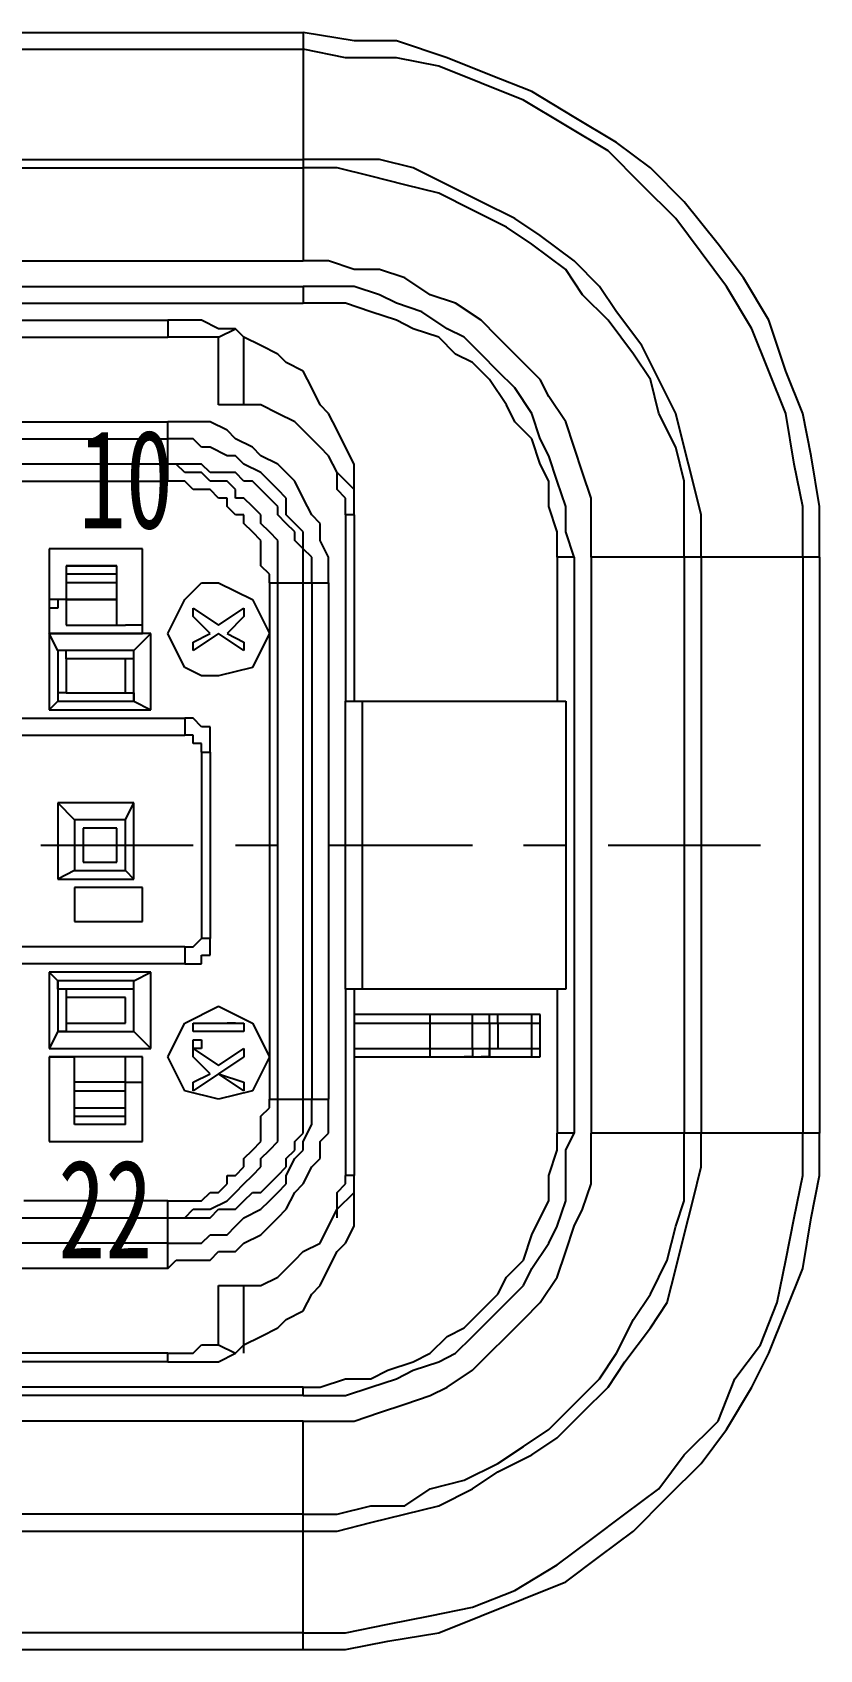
# Model space of a CAD drawing. Header units: inches. Extents: x 47316 to 59086, y 3141 to 11743.
# Drawn here: x 51756.2 to 51784.1, y 5655 to 5712.3 of the extents above; entities that cross this region are included whole.
import ezdxf

# ---------------------------------------------------------------- set-up
doc = ezdxf.new("R2010")
doc.units = ezdxf.units.IN
doc.header["$MEASUREMENT"] = 0
doc.layers.add('Drawing Frame', color=7, linetype='Continuous')
doc.layers.add('P', color=250, linetype='Continuous', lineweight=100)
doc.styles.add('MtX_FangSong_GB2312', font='')
doc.styles.get("Standard").update_dxf_attribs({"font": ''})
doc.styles.get('MtX_FangSong_GB2312').set_extended_font_data('FangSong_GB2312')
doc.styles.get('Standard').set_extended_font_data('SimSun')
doc.linetypes.add('_VeSys_Busbar', pattern='A,0.0001,-0.125,["=",Standard,S=0.35,R=0,X=-0.15,Y=-0.175],-0.125', length=0.2501)

msp = doc.modelspace()

# ---------------------------------------------------------------- linework, layer by layer
at = {"layer": 'P', "color": 0, "linetype": 'Continuous', "lineweight": -3}
for p, q in [((51702.791, 5712.277), (51765.791, 5712.277)), ((51765.791, 5712.277), (51765.791, 5704.177)), ((51767.591, 5711.977), (51765.791, 5712.277)), ((51702.791, 5711.677), (51765.791, 5711.677)), ((51767.291, 5711.377), (51765.791, 5711.677)), ((51769.091, 5711.977), (51767.591, 5711.977)), ((51770.891, 5711.377), (51769.091, 5711.977)), ((51769.091, 5711.377), (51767.291, 5711.377)), ((51770.591, 5711.077), (51769.091, 5711.377)), ((51772.391, 5710.777), (51770.891, 5711.377)), ((51772.091, 5710.477), (51770.591, 5711.077)), ((51773.891, 5710.177), (51772.391, 5710.777)), ((51773.591, 5709.877), (51772.091, 5710.477)), ((51775.391, 5709.277), (51773.891, 5710.177)), ((51775.091, 5708.977), (51773.591, 5709.877)), ((51776.591, 5708.077), (51775.091, 5708.977)), ((51776.891, 5708.377), (51775.391, 5709.277)), ((51778.091, 5707.477), (51776.891, 5708.377)), ((51702.791, 5707.777), (51765.791, 5707.777)), ((51766.991, 5707.777), (51765.791, 5707.777)), ((51768.491, 5707.777), (51766.991, 5707.777)), ((51769.691, 5707.477), (51768.491, 5707.777)), ((51777.791, 5706.877), (51776.591, 5708.077)), ((51702.791, 5707.477), (51765.791, 5707.477)), ((51766.991, 5707.477), (51765.791, 5707.477)), ((51768.191, 5707.177), (51766.991, 5707.477)), ((51769.391, 5706.877), (51768.191, 5707.177)), ((51770.891, 5706.877), (51769.691, 5707.477)), ((51779.291, 5706.277), (51778.091, 5707.477)), ((51770.591, 5706.577), (51769.391, 5706.877)), ((51771.791, 5705.977), (51770.591, 5706.577)), ((51772.091, 5706.277), (51770.891, 5706.877)), ((51778.991, 5705.677), (51777.791, 5706.877)), ((51772.991, 5705.377), (51771.791, 5705.977)), ((51773.291, 5705.677), (51772.091, 5706.277)), ((51780.491, 5704.777), (51779.291, 5706.277)), ((51773.891, 5704.777), (51772.991, 5705.377)), ((51774.191, 5705.077), (51773.291, 5705.677)), ((51779.891, 5704.477), (51778.991, 5705.677)), ((51775.391, 5704.177), (51774.191, 5705.077)), ((51775.091, 5703.877), (51773.891, 5704.777)), ((51780.791, 5703.277), (51779.891, 5704.477)), ((51781.391, 5703.577), (51780.491, 5704.777)), ((51702.791, 5704.177), (51765.791, 5704.177)), ((51766.691, 5704.177), (51765.791, 5704.177)), ((51767.591, 5703.877), (51766.691, 5704.177)), ((51768.491, 5703.877), (51767.591, 5703.877)), ((51769.391, 5703.577), (51768.491, 5703.877)), ((51775.691, 5702.977), (51775.091, 5703.877)), ((51776.291, 5703.277), (51775.391, 5704.177)), ((51702.791, 5703.277), (51765.791, 5703.277)), ((51765.791, 5703.277), (51765.791, 5702.677)), ((51766.691, 5703.277), (51765.791, 5703.277)), ((51767.591, 5703.277), (51766.691, 5703.277)), ((51768.491, 5702.977), (51767.591, 5703.277)), ((51770.291, 5702.977), (51769.391, 5703.577)), ((51776.891, 5702.377), (51776.291, 5703.277)), ((51781.691, 5701.777), (51780.791, 5703.277)), ((51782.291, 5702.077), (51781.391, 5703.577)), ((51702.791, 5702.677), (51765.791, 5702.677)), ((51766.691, 5702.677), (51765.791, 5702.677)), ((51767.291, 5702.677), (51766.691, 5702.677)), ((51768.191, 5702.377), (51767.291, 5702.677)), ((51769.091, 5702.677), (51768.491, 5702.977)), ((51769.991, 5702.377), (51769.091, 5702.677)), ((51771.191, 5702.677), (51770.291, 5702.977)), ((51772.091, 5702.077), (51771.191, 5702.677)), ((51776.591, 5702.077), (51775.691, 5702.977)), ((51707.591, 5702.077), (51760.991, 5702.077)), ((51760.991, 5702.077), (51760.991, 5701.477)), ((51761.591, 5702.077), (51760.991, 5702.077)), ((51762.191, 5702.077), (51761.591, 5702.077)), ((51762.791, 5701.777), (51762.191, 5702.077)), ((51769.091, 5702.077), (51768.191, 5702.377)), ((51769.691, 5701.777), (51769.091, 5702.077)), ((51770.891, 5701.777), (51769.991, 5702.377)), ((51772.691, 5701.477), (51772.091, 5702.077)), ((51777.491, 5700.877), (51776.591, 5702.077)), ((51777.791, 5701.177), (51776.891, 5702.377)), ((51782.891, 5700.277), (51782.291, 5702.077)), ((51739.091, 5701.477), (51760.991, 5701.477)), ((51761.291, 5701.477), (51760.991, 5701.477)), ((51761.591, 5701.477), (51761.291, 5701.477)), ((51761.891, 5701.477), (51761.591, 5701.477)), ((51762.191, 5701.477), (51761.891, 5701.477)), ((51762.491, 5701.477), (51762.191, 5701.477)), ((51762.791, 5701.477), (51762.491, 5701.477)), ((51762.791, 5701.477), (51763.391, 5701.777)), ((51763.391, 5701.777), (51762.791, 5701.777)), ((51762.791, 5699.077), (51762.791, 5701.477)), ((51763.691, 5701.477), (51763.391, 5701.777)), ((51763.691, 5699.077), (51763.691, 5701.477)), ((51764.291, 5701.177), (51763.691, 5701.477)), ((51770.591, 5701.477), (51769.691, 5701.777)), ((51771.191, 5700.877), (51770.591, 5701.477)), ((51771.491, 5701.477), (51770.891, 5701.777)), ((51772.091, 5700.877), (51771.491, 5701.477)), ((51773.291, 5700.877), (51772.691, 5701.477)), ((51782.291, 5700.277), (51781.691, 5701.777)), ((51764.891, 5700.877), (51764.291, 5701.177)), ((51765.191, 5700.577), (51764.891, 5700.877)), ((51771.791, 5700.577), (51771.191, 5700.877)), ((51772.691, 5700.277), (51772.091, 5700.877)), ((51774.191, 5699.977), (51773.291, 5700.877)), ((51778.091, 5699.977), (51777.491, 5700.877)), ((51778.391, 5699.977), (51777.791, 5701.177)), ((51765.791, 5700.277), (51765.191, 5700.577)), ((51766.091, 5699.677), (51765.791, 5700.277)), ((51772.391, 5699.977), (51771.791, 5700.577)), ((51773.291, 5699.677), (51772.691, 5700.277)), ((51782.891, 5698.777), (51782.291, 5700.277)), ((51783.491, 5698.777), (51782.891, 5700.277)), ((51766.391, 5699.077), (51766.091, 5699.677)), ((51772.991, 5699.077), (51772.391, 5699.977)), ((51773.891, 5698.777), (51773.291, 5699.677)), ((51774.491, 5699.377), (51774.191, 5699.977)), ((51778.391, 5698.777), (51778.091, 5699.977)), ((51778.991, 5698.777), (51778.391, 5699.977)), ((51764.291, 5699.077), (51762.791, 5699.077)), ((51764.891, 5698.777), (51764.291, 5699.077)), ((51766.691, 5698.777), (51766.391, 5699.077)), ((51773.291, 5698.477), (51772.991, 5699.077)), ((51775.091, 5698.477), (51774.491, 5699.377)), ((51765.491, 5698.477), (51764.891, 5698.777)), ((51766.991, 5698.177), (51766.691, 5698.777)), ((51774.191, 5697.877), (51773.891, 5698.777)), ((51778.991, 5697.577), (51778.391, 5698.777)), ((51779.291, 5697.577), (51778.991, 5698.777)), ((51783.191, 5696.977), (51782.891, 5698.777)), ((51783.791, 5697.277), (51783.491, 5698.777)), ((51707.591, 5698.477), (51760.991, 5698.477)), ((51760.991, 5696.377), (51760.991, 5698.477)), ((51761.591, 5698.477), (51760.991, 5698.477)), ((51761.891, 5698.477), (51761.591, 5698.477)), ((51762.491, 5698.477), (51761.891, 5698.477)), ((51763.091, 5698.177), (51762.491, 5698.477)), ((51763.391, 5697.877), (51763.091, 5698.177)), ((51765.791, 5698.177), (51765.491, 5698.477)), ((51766.391, 5697.577), (51765.791, 5698.177)), ((51767.291, 5697.577), (51766.991, 5698.177)), ((51773.891, 5697.877), (51773.291, 5698.477)), ((51775.391, 5697.577), (51775.091, 5698.477)), ((51707.591, 5697.877), (51760.991, 5697.877)), ((51761.291, 5697.877), (51760.991, 5697.877)), ((51761.891, 5697.877), (51761.291, 5697.877)), ((51762.191, 5697.577), (51761.891, 5697.877)), ((51762.491, 5697.577), (51762.191, 5697.577)), ((51763.091, 5697.277), (51762.491, 5697.577)), ((51763.991, 5697.577), (51763.391, 5697.877)), ((51764.291, 5697.277), (51763.991, 5697.577)), ((51766.691, 5697.277), (51766.391, 5697.577)), ((51767.591, 5696.977), (51767.291, 5697.577)), ((51774.191, 5696.977), (51773.891, 5697.877)), ((51774.491, 5697.277), (51774.191, 5697.877)), ((51775.691, 5696.677), (51775.391, 5697.577)), ((51779.291, 5696.377), (51778.991, 5697.577)), ((51779.591, 5696.377), (51779.291, 5697.577)), ((51761.591, 5696.977), (51706.691, 5696.977)), ((51761.291, 5696.977), (51760.991, 5696.977)), ((51761.591, 5696.677), (51761.291, 5696.977)), ((51762.191, 5696.977), (51761.591, 5696.977)), ((51762.491, 5696.677), (51762.191, 5696.977)), ((51763.391, 5697.277), (51763.091, 5697.277)), ((51763.691, 5696.977), (51763.391, 5697.277)), ((51764.291, 5696.677), (51763.691, 5696.977)), ((51764.891, 5696.977), (51764.291, 5697.277)), ((51765.191, 5696.677), (51764.891, 5696.977)), ((51766.991, 5696.677), (51766.691, 5697.277)), ((51767.591, 5696.377), (51767.591, 5696.977)), ((51774.491, 5696.377), (51774.191, 5696.977)), ((51774.791, 5696.377), (51774.491, 5697.277)), ((51783.491, 5695.477), (51783.191, 5696.977)), ((51784.091, 5695.477), (51783.791, 5697.277)), ((51745.691, 5696.377), (51760.991, 5696.377)), ((51761.291, 5696.377), (51760.991, 5696.377)), ((51761.591, 5696.377), (51761.291, 5696.377)), ((51761.891, 5696.677), (51761.591, 5696.677)), ((51761.891, 5696.077), (51761.591, 5696.377)), ((51762.191, 5696.677), (51761.891, 5696.677)), ((51762.491, 5696.377), (51762.191, 5696.677)), ((51762.791, 5696.677), (51762.491, 5696.677)), ((51763.091, 5696.377), (51762.491, 5696.377)), ((51763.391, 5696.677), (51762.791, 5696.677)), ((51763.391, 5696.077), (51763.091, 5696.377)), ((51763.691, 5696.377), (51763.391, 5696.677)), ((51763.991, 5696.377), (51763.691, 5696.377)), ((51764.291, 5696.077), (51763.991, 5696.377)), ((51764.591, 5696.377), (51764.291, 5696.677)), ((51764.891, 5696.077), (51764.591, 5696.377)), ((51765.491, 5696.377), (51765.191, 5696.677)), ((51765.791, 5695.777), (51765.491, 5696.377)), ((51767.591, 5696.077), (51766.991, 5696.677)), ((51766.991, 5696.377), (51766.991, 5696.677)), ((51766.991, 5696.077), (51766.991, 5696.377)), ((51766.991, 5696.377), (51766.991, 5696.377)), ((51767.591, 5696.077), (51767.591, 5696.377)), ((51774.491, 5695.477), (51774.491, 5696.377)), ((51775.091, 5695.477), (51774.791, 5696.377)), ((51775.991, 5695.777), (51775.691, 5696.677)), ((51779.291, 5695.177), (51779.291, 5696.377)), ((51779.891, 5695.177), (51779.591, 5696.377)), ((51762.191, 5696.077), (51761.891, 5696.077)), ((51762.491, 5696.077), (51762.191, 5696.077)), ((51762.791, 5695.777), (51762.491, 5696.077)), ((51763.091, 5695.777), (51762.791, 5695.777)), ((51763.091, 5695.477), (51763.091, 5695.777)), ((51763.391, 5695.777), (51763.391, 5696.077)), ((51763.691, 5695.777), (51763.391, 5695.777)), ((51763.991, 5695.477), (51763.691, 5695.777)), ((51764.591, 5695.777), (51764.291, 5696.077)), ((51764.891, 5695.477), (51764.591, 5695.777)), ((51765.191, 5695.777), (51764.891, 5696.077)), ((51765.191, 5695.177), (51765.191, 5695.777)), ((51766.091, 5695.177), (51765.791, 5695.777)), ((51767.291, 5695.777), (51766.991, 5696.077)), ((51767.291, 5695.477), (51767.291, 5695.777)), ((51767.591, 5695.477), (51767.591, 5696.077)), ((51767.591, 5695.177), (51767.591, 5696.077)), ((51775.991, 5694.877), (51775.991, 5695.777)), ((51763.391, 5695.177), (51763.091, 5695.477)), ((51763.691, 5695.177), (51763.391, 5695.177)), ((51763.691, 5694.877), (51763.691, 5695.177)), ((51764.291, 5695.177), (51763.991, 5695.477)), ((51764.291, 5694.877), (51764.291, 5695.177)), ((51764.891, 5695.177), (51764.891, 5695.477)), ((51765.191, 5694.877), (51764.891, 5695.177)), ((51765.491, 5694.877), (51765.191, 5695.177)), ((51766.391, 5694.877), (51766.091, 5695.177)), ((51767.291, 5695.177), (51767.291, 5695.477)), ((51767.591, 5695.177), (51767.291, 5695.177)), ((51767.291, 5695.177), (51767.291, 5688.577)), ((51767.591, 5695.177), (51767.591, 5688.577)), ((51774.791, 5694.577), (51774.491, 5695.477)), ((51775.091, 5694.577), (51775.091, 5695.477)), ((51779.291, 5693.677), (51779.291, 5695.177)), ((51779.891, 5693.677), (51779.891, 5695.177)), ((51783.491, 5693.677), (51783.491, 5695.477)), ((51784.091, 5693.677), (51784.091, 5695.477)), ((51763.991, 5694.577), (51763.691, 5694.877)), ((51764.291, 5694.277), (51763.991, 5694.577)), ((51764.591, 5694.577), (51764.291, 5694.877)), ((51764.891, 5694.277), (51764.591, 5694.577)), ((51765.491, 5694.577), (51765.191, 5694.877)), ((51765.791, 5694.577), (51765.491, 5694.877)), ((51765.491, 5694.277), (51765.491, 5694.577)), ((51765.791, 5693.977), (51765.791, 5694.577)), ((51766.391, 5694.277), (51766.391, 5694.877)), ((51774.791, 5693.677), (51774.791, 5694.577)), ((51775.391, 5693.677), (51775.091, 5694.577)), ((51775.991, 5693.677), (51775.991, 5694.877)), ((51760.091, 5693.977), (51756.791, 5693.977)), ((51756.791, 5693.977), (51756.791, 5690.977)), ((51760.091, 5690.977), (51760.091, 5693.977)), ((51764.291, 5693.977), (51764.291, 5694.277)), ((51764.291, 5693.677), (51764.291, 5693.977)), ((51764.891, 5693.677), (51764.891, 5694.277)), ((51765.791, 5693.977), (51765.491, 5694.277)), ((51766.091, 5693.677), (51765.791, 5693.977)), ((51765.791, 5693.377), (51765.791, 5693.977)), ((51766.691, 5693.677), (51766.391, 5694.277)), ((51757.391, 5693.377), (51759.191, 5693.377)), ((51759.191, 5693.377), (51757.391, 5693.377)), ((51757.391, 5693.377), (51757.391, 5691.277)), ((51759.191, 5691.277), (51759.191, 5693.377)), ((51764.291, 5693.377), (51764.291, 5693.677)), ((51764.591, 5693.077), (51764.291, 5693.377)), ((51764.891, 5693.377), (51764.891, 5693.677)), ((51764.891, 5693.077), (51764.891, 5693.377)), ((51765.791, 5693.077), (51765.791, 5693.377)), ((51766.091, 5693.377), (51766.091, 5693.677)), ((51766.091, 5692.777), (51766.091, 5693.377)), ((51766.691, 5693.377), (51766.691, 5693.677)), ((51766.691, 5692.777), (51766.691, 5693.377)), ((51775.391, 5693.677), (51774.791, 5693.677)), ((51774.791, 5693.677), (51774.791, 5688.577)), ((51775.391, 5693.677), (51775.391, 5673.277)), ((51784.091, 5693.677), (51775.991, 5693.677)), ((51775.991, 5693.677), (51775.991, 5673.277)), ((51779.291, 5693.677), (51779.291, 5673.277)), ((51779.891, 5693.677), (51779.891, 5673.277)), ((51783.491, 5693.677), (51783.491, 5673.277)), ((51784.091, 5693.677), (51784.091, 5673.277)), ((51759.191, 5693.077), (51757.391, 5693.077)), ((51759.191, 5692.777), (51757.391, 5692.777)), ((51761.591, 5692.177), (51762.191, 5692.777)), ((51762.191, 5692.777), (51762.791, 5692.777)), ((51762.791, 5692.777), (51763.991, 5692.177)), ((51764.591, 5692.777), (51764.591, 5693.077)), ((51764.591, 5692.777), (51766.691, 5692.777)), ((51764.591, 5692.777), (51764.591, 5674.477)), ((51764.891, 5692.777), (51764.891, 5693.077)), ((51764.891, 5674.477), (51764.891, 5692.777)), ((51765.791, 5692.777), (51765.791, 5693.077)), ((51765.791, 5674.477), (51765.791, 5692.777)), ((51766.091, 5692.777), (51766.091, 5674.477)), ((51766.691, 5692.777), (51766.691, 5674.477)), ((51757.391, 5692.177), (51756.791, 5692.177)), ((51757.091, 5691.877), (51756.791, 5691.877)), ((51756.791, 5691.877), (51756.791, 5691.877)), ((51757.391, 5692.177), (51757.091, 5692.177)), ((51757.091, 5692.177), (51757.091, 5692.177)), ((51757.091, 5692.177), (51757.091, 5692.177)), ((51757.091, 5692.177), (51757.091, 5691.877)), ((51757.391, 5692.177), (51759.191, 5692.177)), ((51759.191, 5692.177), (51757.391, 5692.177)), ((51760.991, 5690.977), (51761.591, 5692.177)), ((51761.891, 5691.877), (51762.791, 5691.277)), ((51761.891, 5691.577), (51761.891, 5691.877)), ((51762.791, 5691.277), (51763.691, 5691.877)), ((51763.691, 5691.877), (51763.691, 5691.577)), ((51763.991, 5692.177), (51764.591, 5690.977)), ((51757.391, 5691.277), (51759.191, 5691.277)), ((51759.191, 5691.277), (51759.191, 5691.277)), ((51759.191, 5691.277), (51759.191, 5691.277)), ((51759.191, 5691.277), (51759.191, 5691.277)), ((51759.191, 5691.277), (51759.191, 5691.277)), ((51759.191, 5691.277), (51759.191, 5691.277)), ((51759.191, 5691.277), (51759.491, 5691.277)), ((51760.091, 5691.277), (51759.491, 5691.277)), ((51759.491, 5691.277), (51759.491, 5691.277)), ((51759.491, 5691.277), (51759.491, 5691.277)), ((51759.491, 5691.277), (51759.491, 5691.277)), ((51759.491, 5691.277), (51759.491, 5691.277)), ((51759.491, 5691.277), (51759.491, 5691.277)), ((51759.491, 5691.277), (51759.491, 5691.277)), ((51759.491, 5691.277), (51759.491, 5691.277)), ((51762.491, 5690.977), (51761.891, 5691.577)), ((51763.691, 5691.577), (51763.091, 5690.977)), ((51760.391, 5690.977), (51756.791, 5690.977)), ((51756.791, 5690.977), (51760.091, 5690.977)), ((51756.791, 5690.977), (51756.791, 5688.277)), ((51757.091, 5690.377), (51756.791, 5690.977)), ((51759.791, 5690.377), (51760.391, 5690.977)), ((51760.391, 5688.277), (51760.391, 5690.977)), ((51761.291, 5690.377), (51760.991, 5690.977)), ((51761.891, 5690.677), (51762.491, 5690.977)), ((51762.791, 5690.977), (51761.891, 5690.377)), ((51761.891, 5690.377), (51761.891, 5690.677)), ((51763.691, 5690.377), (51762.791, 5690.977)), ((51763.091, 5690.977), (51763.691, 5690.677)), ((51763.691, 5690.677), (51763.691, 5690.377)), ((51764.591, 5690.977), (51764.291, 5690.377)), ((51764.591, 5690.977), (51764.591, 5690.977)), ((51764.591, 5690.977), (51764.591, 5690.977)), ((51764.591, 5690.977), (51764.591, 5690.977)), ((51764.591, 5690.977), (51764.591, 5690.977)), ((51759.791, 5690.377), (51757.091, 5690.377)), ((51757.091, 5690.377), (51757.091, 5688.577)), ((51757.391, 5690.377), (51757.091, 5690.377)), ((51757.091, 5690.377), (51757.091, 5690.377)), ((51757.091, 5690.377), (51757.091, 5690.377)), ((51757.091, 5690.377), (51757.091, 5690.377)), ((51757.091, 5690.377), (51757.091, 5690.377)), ((51757.091, 5690.377), (51757.091, 5690.377)), ((51757.091, 5690.377), (51757.091, 5690.377)), ((51757.391, 5690.077), (51757.391, 5690.377)), ((51757.391, 5690.377), (51757.391, 5690.377)), ((51757.391, 5690.377), (51757.391, 5690.377)), ((51759.791, 5690.077), (51757.391, 5690.077)), ((51757.391, 5690.077), (51757.391, 5688.877)), ((51759.491, 5690.077), (51757.391, 5690.077)), ((51757.391, 5690.077), (51757.391, 5688.877)), ((51757.391, 5690.077), (51757.391, 5690.077)), ((51759.491, 5688.877), (51759.491, 5690.077)), ((51759.791, 5688.577), (51759.791, 5690.377)), ((51759.791, 5690.077), (51759.791, 5690.377)), ((51759.791, 5690.377), (51759.791, 5690.377)), ((51759.791, 5690.377), (51759.791, 5690.377)), ((51759.791, 5690.377), (51759.791, 5690.377)), ((51759.791, 5690.377), (51759.791, 5690.377)), ((51759.791, 5690.377), (51759.791, 5690.377)), ((51759.791, 5690.377), (51759.791, 5690.377)), ((51759.791, 5690.377), (51759.791, 5690.377)), ((51759.791, 5690.377), (51759.791, 5690.377)), ((51759.791, 5690.377), (51759.791, 5690.377)), ((51759.791, 5688.877), (51759.791, 5690.077)), ((51759.791, 5690.077), (51759.791, 5690.077)), ((51761.591, 5689.777), (51761.291, 5690.377)), ((51764.291, 5690.377), (51763.991, 5689.777)), ((51762.191, 5689.477), (51761.591, 5689.777)), ((51762.791, 5689.477), (51762.191, 5689.477)), ((51763.991, 5689.777), (51762.791, 5689.477)), ((51757.391, 5688.877), (51757.091, 5688.877)), ((51757.091, 5688.877), (51757.091, 5688.877)), ((51757.091, 5688.877), (51757.091, 5688.877)), ((51757.091, 5688.877), (51757.091, 5688.577)), ((51757.391, 5688.877), (51759.791, 5688.877)), ((51757.391, 5688.877), (51759.491, 5688.877)), ((51757.391, 5688.877), (51757.391, 5688.877)), ((51757.391, 5688.877), (51757.391, 5688.877)), ((51757.391, 5688.877), (51757.391, 5688.877)), ((51757.391, 5688.877), (51757.391, 5688.877)), ((51759.791, 5688.877), (51759.791, 5688.877)), ((51759.791, 5688.877), (51759.791, 5688.877)), ((51759.791, 5688.877), (51759.791, 5688.877)), ((51759.791, 5688.877), (51759.791, 5688.877)), ((51759.791, 5688.877), (51759.791, 5688.877)), ((51759.791, 5688.877), (51759.791, 5688.877)), ((51759.791, 5688.877), (51759.791, 5688.877)), ((51759.791, 5688.877), (51759.791, 5688.577)), ((51757.091, 5688.577), (51756.791, 5688.277)), ((51756.791, 5688.277), (51760.391, 5688.277)), ((51757.091, 5688.577), (51759.791, 5688.577)), ((51757.091, 5688.577), (51757.091, 5688.577)), ((51757.091, 5688.577), (51757.091, 5688.577)), ((51757.091, 5688.577), (51757.091, 5688.577)), ((51759.791, 5688.577), (51760.391, 5688.277)), ((51759.791, 5688.577), (51759.791, 5688.577)), ((51759.791, 5688.577), (51759.791, 5688.577)), ((51759.791, 5688.577), (51759.791, 5688.577)), ((51767.291, 5678.377), (51767.291, 5688.577)), ((51767.291, 5688.577), (51775.091, 5688.577)), ((51767.291, 5688.577), (51767.291, 5688.577)), ((51767.891, 5678.377), (51767.891, 5688.577)), ((51775.091, 5688.577), (51775.091, 5678.377)), ((51775.091, 5688.577), (51775.091, 5678.377)), ((51725.591, 5687.977), (51761.591, 5687.977)), ((51761.591, 5687.977), (51761.591, 5687.377)), ((51761.891, 5687.977), (51761.591, 5687.977)), ((51761.591, 5687.977), (51761.591, 5687.977)), ((51762.191, 5687.677), (51761.891, 5687.977)), ((51761.891, 5687.977), (51761.891, 5687.977)), ((51761.891, 5687.977), (51761.891, 5687.977)), ((51761.891, 5687.977), (51761.891, 5687.977)), ((51762.491, 5687.677), (51762.191, 5687.677)), ((51762.191, 5687.677), (51762.191, 5687.677)), ((51762.191, 5687.677), (51762.191, 5687.677)), ((51762.191, 5687.677), (51762.191, 5687.677)), ((51762.491, 5687.377), (51762.491, 5687.677)), ((51725.591, 5687.377), (51761.591, 5687.377)), ((51761.891, 5687.377), (51761.591, 5687.377)), ((51761.591, 5687.377), (51761.591, 5687.377)), ((51761.591, 5687.377), (51761.591, 5687.377)), ((51761.591, 5687.377), (51761.591, 5687.377)), ((51761.891, 5687.077), (51761.891, 5687.377)), ((51761.891, 5687.377), (51761.891, 5687.377)), ((51761.891, 5687.377), (51761.891, 5687.377)), ((51761.891, 5687.377), (51761.891, 5687.377)), ((51761.891, 5687.377), (51761.891, 5687.377)), ((51761.891, 5687.377), (51761.891, 5687.377)), ((51762.191, 5687.077), (51761.891, 5687.077)), ((51761.891, 5687.077), (51761.891, 5687.077)), ((51761.891, 5687.077), (51761.891, 5687.077)), ((51762.191, 5686.777), (51762.191, 5687.077)), ((51762.191, 5687.077), (51762.191, 5687.077)), ((51762.191, 5687.077), (51762.191, 5687.077)), ((51762.191, 5687.077), (51762.191, 5687.077)), ((51762.191, 5687.077), (51762.191, 5687.077)), ((51762.491, 5687.077), (51762.491, 5687.377)), ((51762.491, 5687.377), (51762.491, 5687.377)), ((51762.491, 5687.377), (51762.491, 5687.377)), ((51762.491, 5687.377), (51762.491, 5687.377)), ((51762.491, 5686.777), (51762.491, 5687.077)), ((51762.491, 5687.077), (51762.491, 5687.077)), ((51762.491, 5687.077), (51762.491, 5687.077)), ((51762.191, 5686.777), (51762.491, 5686.777)), ((51762.191, 5686.777), (51762.191, 5680.177)), ((51762.491, 5686.777), (51762.491, 5680.177)), ((51759.791, 5684.977), (51757.091, 5684.977)), ((51757.691, 5684.377), (51757.091, 5684.977)), ((51757.091, 5684.977), (51757.091, 5682.277)), ((51759.491, 5684.377), (51759.791, 5684.977)), ((51759.791, 5682.277), (51759.791, 5684.977)), ((51759.491, 5684.377), (51757.691, 5684.377)), ((51757.691, 5684.377), (51757.691, 5682.577)), ((51759.491, 5684.377), (51757.691, 5684.377)), ((51757.691, 5684.377), (51757.691, 5682.577)), ((51757.691, 5684.377), (51757.691, 5684.377)), ((51759.491, 5682.577), (51759.491, 5684.377)), ((51759.491, 5682.577), (51759.491, 5684.377)), ((51759.491, 5684.377), (51759.491, 5684.377)), ((51759.191, 5684.077), (51757.991, 5684.077)), ((51757.991, 5684.077), (51757.991, 5682.877)), ((51759.191, 5682.877), (51759.191, 5684.077)), ((51756.491, 5683.477), (51761.891, 5683.477)), ((51763.391, 5683.477), (51764.891, 5683.477)), ((51766.691, 5683.477), (51771.791, 5683.477)), ((51773.591, 5683.477), (51775.091, 5683.477)), ((51776.591, 5683.477), (51781.991, 5683.477)), ((51757.691, 5682.577), (51757.091, 5682.277)), ((51757.691, 5682.577), (51759.491, 5682.577)), ((51757.691, 5682.577), (51759.491, 5682.577)), ((51757.691, 5682.577), (51757.691, 5682.577)), ((51757.991, 5682.877), (51759.191, 5682.877)), ((51759.491, 5682.577), (51759.791, 5682.277)), ((51759.491, 5682.577), (51759.491, 5682.577)), ((51757.091, 5682.277), (51759.791, 5682.277)), ((51760.091, 5681.977), (51757.691, 5681.977)), ((51757.691, 5681.977), (51757.691, 5680.777)), ((51760.091, 5680.777), (51760.091, 5681.977)), ((51757.691, 5680.777), (51760.091, 5680.777)), ((51761.891, 5679.877), (51762.191, 5680.177)), ((51762.491, 5680.177), (51762.191, 5680.177)), ((51762.191, 5680.177), (51762.191, 5680.177)), ((51762.191, 5680.177), (51762.191, 5680.177)), ((51762.191, 5680.177), (51762.191, 5680.177)), ((51762.191, 5680.177), (51762.191, 5680.177)), ((51762.191, 5680.177), (51762.191, 5680.177)), ((51762.491, 5679.877), (51762.491, 5680.177)), ((51762.491, 5680.177), (51762.491, 5680.177)), ((51762.491, 5680.177), (51762.491, 5680.177)), ((51761.591, 5679.877), (51725.591, 5679.877)), ((51761.591, 5679.877), (51761.591, 5679.277)), ((51761.591, 5679.877), (51761.591, 5679.877)), ((51761.591, 5679.877), (51761.591, 5679.877)), ((51761.591, 5679.877), (51761.591, 5679.877)), ((51761.591, 5679.877), (51761.891, 5679.877)), ((51761.891, 5679.877), (51761.891, 5679.877)), ((51761.891, 5679.877), (51761.891, 5679.877)), ((51761.891, 5679.877), (51761.891, 5679.877)), ((51761.891, 5679.877), (51761.891, 5679.877)), ((51761.891, 5679.877), (51761.891, 5679.877)), ((51761.891, 5679.877), (51761.891, 5679.877)), ((51761.891, 5679.877), (51761.891, 5679.877)), ((51761.891, 5679.877), (51761.891, 5679.877)), ((51762.191, 5679.277), (51762.191, 5679.577)), ((51762.191, 5679.577), (51762.191, 5679.577)), ((51762.191, 5679.577), (51762.191, 5679.577)), ((51762.191, 5679.577), (51762.491, 5679.577)), ((51762.491, 5679.577), (51762.491, 5679.877)), ((51762.491, 5679.877), (51762.491, 5679.877)), ((51762.491, 5679.877), (51762.491, 5679.877)), ((51762.491, 5679.877), (51762.491, 5679.877)), ((51762.491, 5679.577), (51762.491, 5679.577)), ((51761.591, 5679.277), (51725.591, 5679.277)), ((51761.591, 5679.277), (51761.591, 5679.277)), ((51761.591, 5679.277), (51761.891, 5679.277)), ((51761.891, 5679.277), (51761.891, 5679.277)), ((51761.891, 5679.277), (51761.891, 5679.277)), ((51761.891, 5679.277), (51761.891, 5679.277)), ((51761.891, 5679.277), (51762.191, 5679.277)), ((51760.391, 5678.977), (51756.791, 5678.977)), ((51757.091, 5678.677), (51756.791, 5678.977)), ((51756.791, 5678.977), (51756.791, 5676.277)), ((51759.791, 5678.677), (51757.091, 5678.677)), ((51757.091, 5678.677), (51757.091, 5676.877)), ((51757.091, 5678.377), (51757.091, 5678.677)), ((51759.791, 5678.677), (51760.391, 5678.977)), ((51759.791, 5676.877), (51759.791, 5678.677)), ((51759.791, 5678.377), (51759.791, 5678.677)), ((51760.391, 5676.277), (51760.391, 5678.977)), ((51757.391, 5678.377), (51757.091, 5678.377)), ((51757.091, 5678.377), (51757.091, 5678.377)), ((51757.091, 5678.377), (51757.091, 5678.377)), ((51757.091, 5678.377), (51757.091, 5678.377)), ((51757.091, 5678.377), (51757.091, 5678.377)), ((51759.791, 5678.377), (51757.391, 5678.377)), ((51757.391, 5678.377), (51757.391, 5676.877)), ((51757.391, 5678.377), (51757.391, 5678.377)), ((51757.391, 5678.377), (51757.391, 5678.377)), ((51757.391, 5678.377), (51757.391, 5678.377)), ((51757.391, 5678.377), (51757.391, 5678.377)), ((51759.491, 5678.077), (51757.391, 5678.077)), ((51757.391, 5678.077), (51757.391, 5677.177)), ((51759.491, 5677.177), (51759.491, 5678.077)), ((51759.791, 5676.877), (51759.791, 5678.377)), ((51759.791, 5678.377), (51759.791, 5678.377)), ((51759.791, 5678.377), (51759.791, 5678.377)), ((51759.791, 5678.377), (51759.791, 5678.377)), ((51759.791, 5678.377), (51759.791, 5678.377)), ((51759.791, 5678.377), (51759.791, 5678.377)), ((51759.791, 5678.377), (51759.791, 5678.377)), ((51759.791, 5678.377), (51759.791, 5678.377)), ((51759.791, 5678.377), (51759.791, 5678.377)), ((51759.791, 5678.377), (51759.791, 5678.377)), ((51759.791, 5678.377), (51759.791, 5678.377)), ((51775.091, 5678.377), (51767.291, 5678.377)), ((51767.291, 5678.377), (51767.291, 5671.777)), ((51767.291, 5678.377), (51767.291, 5678.377)), ((51767.591, 5678.377), (51767.591, 5671.777)), ((51774.791, 5678.377), (51774.791, 5673.277)), ((51761.591, 5677.177), (51762.791, 5677.777)), ((51762.791, 5677.777), (51763.991, 5677.177)), ((51773.891, 5677.477), (51767.591, 5677.477)), ((51770.291, 5675.977), (51770.291, 5677.477)), ((51771.791, 5677.477), (51771.491, 5677.477)), ((51771.491, 5677.477), (51771.491, 5677.477)), ((51771.491, 5677.477), (51771.491, 5677.477)), ((51771.491, 5677.477), (51771.491, 5677.477)), ((51771.491, 5677.477), (51771.491, 5677.477)), ((51771.491, 5677.477), (51771.491, 5677.477)), ((51771.491, 5677.477), (51771.491, 5677.477)), ((51771.791, 5677.177), (51771.791, 5677.477)), ((51771.791, 5677.477), (51771.791, 5677.477)), ((51771.791, 5677.477), (51771.791, 5677.477)), ((51772.391, 5677.477), (51772.091, 5677.477)), ((51772.091, 5677.477), (51772.091, 5677.477)), ((51772.091, 5677.477), (51772.091, 5677.477)), ((51772.391, 5677.477), (51772.091, 5677.477)), ((51772.091, 5677.477), (51772.091, 5677.477)), ((51772.091, 5677.477), (51772.091, 5677.477)), ((51772.091, 5677.477), (51772.091, 5677.477)), ((51772.691, 5677.477), (51772.391, 5677.477)), ((51772.391, 5677.477), (51772.391, 5677.477)), ((51772.391, 5677.477), (51772.391, 5677.477)), ((51772.391, 5677.477), (51772.391, 5677.477)), ((51772.391, 5677.477), (51772.391, 5677.477)), ((51772.391, 5677.477), (51772.391, 5677.477)), ((51772.391, 5677.477), (51772.391, 5677.477)), ((51772.391, 5677.477), (51772.391, 5677.477)), ((51772.391, 5677.477), (51772.391, 5677.477)), ((51772.391, 5677.177), (51772.391, 5677.477)), ((51772.391, 5677.477), (51772.391, 5677.477)), ((51772.391, 5677.477), (51772.391, 5677.477)), ((51772.391, 5677.477), (51772.391, 5677.477)), ((51772.391, 5677.477), (51772.391, 5677.477)), ((51772.691, 5677.177), (51772.691, 5677.477)), ((51772.691, 5677.477), (51772.691, 5677.477)), ((51773.891, 5675.977), (51773.891, 5677.477)), ((51774.191, 5677.477), (51773.891, 5677.477)), ((51773.891, 5677.477), (51773.891, 5677.477)), ((51773.891, 5677.477), (51773.891, 5677.477)), ((51773.891, 5677.477), (51773.891, 5677.477)), ((51773.891, 5677.477), (51773.891, 5677.477)), ((51774.191, 5677.177), (51774.191, 5677.477)), ((51774.191, 5677.477), (51774.191, 5677.477)), ((51774.191, 5677.477), (51774.191, 5677.477)), ((51774.191, 5677.477), (51774.191, 5677.477)), ((51774.191, 5677.477), (51774.191, 5677.477)), ((51774.191, 5677.477), (51774.191, 5677.477)), ((51774.191, 5677.477), (51774.191, 5677.477)), ((51774.191, 5677.477), (51774.191, 5677.477)), ((51774.191, 5677.477), (51774.191, 5677.477)), ((51757.091, 5676.877), (51756.791, 5676.277)), ((51757.091, 5676.877), (51759.791, 5676.877)), ((51757.391, 5676.877), (51757.091, 5676.877)), ((51757.091, 5676.877), (51757.091, 5676.877)), ((51757.091, 5676.877), (51757.091, 5676.877)), ((51757.091, 5676.877), (51757.091, 5676.877)), ((51757.091, 5676.877), (51757.091, 5676.877)), ((51757.091, 5676.877), (51757.091, 5676.877)), ((51757.091, 5676.877), (51757.091, 5676.877)), ((51757.391, 5677.177), (51759.491, 5677.177)), ((51757.391, 5676.877), (51759.791, 5676.877)), ((51757.391, 5676.877), (51757.391, 5676.877)), ((51757.391, 5676.877), (51757.391, 5676.877)), ((51757.391, 5676.877), (51757.391, 5676.877)), ((51757.391, 5676.877), (51757.391, 5676.877)), ((51759.791, 5676.877), (51760.391, 5676.277)), ((51759.791, 5676.877), (51759.791, 5676.877)), ((51759.791, 5676.877), (51759.791, 5676.877)), ((51759.791, 5676.877), (51759.791, 5676.877)), ((51759.791, 5676.877), (51759.791, 5676.877)), ((51759.791, 5676.877), (51759.791, 5676.877)), ((51759.791, 5676.877), (51759.791, 5676.877)), ((51759.791, 5676.877), (51759.791, 5676.877)), ((51759.791, 5676.877), (51759.791, 5676.877)), ((51759.791, 5676.877), (51759.791, 5676.877)), ((51759.791, 5676.877), (51759.791, 5676.877)), ((51759.791, 5676.877), (51759.791, 5676.877)), ((51760.991, 5675.977), (51761.591, 5677.177)), ((51761.891, 5677.177), (51763.391, 5677.177)), ((51761.891, 5676.877), (51761.891, 5677.177)), ((51763.691, 5676.877), (51761.891, 5676.877)), ((51763.091, 5677.177), (51763.391, 5677.177)), ((51763.391, 5677.177), (51763.091, 5677.177)), ((51763.391, 5677.177), (51763.691, 5677.177)), ((51763.691, 5677.177), (51763.691, 5676.877)), ((51763.991, 5677.177), (51764.591, 5675.977)), ((51767.591, 5677.177), (51774.191, 5677.177)), ((51771.791, 5676.277), (51771.791, 5677.177)), ((51771.791, 5677.177), (51771.791, 5677.177)), ((51771.791, 5677.177), (51771.791, 5677.177)), ((51771.791, 5677.177), (51771.791, 5677.177)), ((51772.391, 5677.177), (51772.391, 5676.277)), ((51772.391, 5677.177), (51772.391, 5677.177)), ((51772.391, 5677.177), (51772.391, 5677.177)), ((51772.391, 5677.177), (51772.391, 5677.177)), ((51772.391, 5677.177), (51772.391, 5677.177)), ((51772.391, 5677.177), (51772.391, 5677.177)), ((51772.691, 5677.177), (51772.691, 5676.277)), ((51772.691, 5677.177), (51772.691, 5677.177)), ((51772.691, 5677.177), (51772.691, 5677.177)), ((51772.691, 5677.177), (51772.691, 5677.177)), ((51772.691, 5677.177), (51772.691, 5677.177)), ((51774.191, 5676.277), (51774.191, 5677.177)), ((51774.191, 5677.177), (51774.191, 5677.177)), ((51774.191, 5677.177), (51774.191, 5677.177)), ((51774.191, 5677.177), (51774.191, 5677.177)), ((51774.191, 5677.177), (51774.191, 5677.177)), ((51756.791, 5676.277), (51760.391, 5676.277)), ((51761.891, 5676.577), (51762.191, 5676.577)), ((51761.891, 5676.277), (51761.891, 5676.577)), ((51762.191, 5676.277), (51761.891, 5676.277)), ((51761.891, 5676.277), (51762.791, 5675.677)), ((51761.891, 5675.977), (51761.891, 5676.277)), ((51762.191, 5676.577), (51762.191, 5676.277)), ((51762.791, 5675.677), (51763.691, 5676.277)), ((51763.691, 5676.277), (51763.691, 5675.977)), ((51767.591, 5676.277), (51774.191, 5676.277)), ((51771.791, 5676.277), (51771.791, 5676.277)), ((51771.791, 5676.277), (51771.791, 5676.277)), ((51771.791, 5676.277), (51771.791, 5676.277)), ((51771.791, 5676.277), (51771.791, 5676.277)), ((51771.791, 5676.277), (51771.791, 5676.277)), ((51771.791, 5676.277), (51771.791, 5675.977)), ((51772.391, 5675.977), (51772.391, 5676.277)), ((51772.391, 5676.277), (51772.691, 5676.277)), ((51772.391, 5676.277), (51772.391, 5676.277)), ((51772.391, 5676.277), (51772.391, 5676.277)), ((51772.391, 5676.277), (51772.391, 5676.277)), ((51772.391, 5676.277), (51772.391, 5676.277)), ((51772.391, 5676.277), (51772.391, 5676.277)), ((51772.391, 5676.277), (51772.391, 5676.277)), ((51772.391, 5676.277), (51772.391, 5676.277)), ((51772.391, 5676.277), (51772.391, 5675.977)), ((51772.691, 5676.277), (51772.691, 5676.277)), ((51772.691, 5676.277), (51772.691, 5676.277)), ((51772.691, 5676.277), (51772.691, 5676.277)), ((51772.691, 5676.277), (51772.691, 5676.277)), ((51772.691, 5676.277), (51772.691, 5676.277)), ((51772.691, 5676.277), (51772.691, 5676.277)), ((51774.191, 5675.977), (51774.191, 5676.277)), ((51774.191, 5676.277), (51774.191, 5676.277)), ((51774.191, 5676.277), (51774.191, 5676.277)), ((51774.191, 5676.277), (51774.191, 5676.277)), ((51774.191, 5676.277), (51774.191, 5676.277)), ((51774.191, 5676.277), (51774.191, 5676.277)), ((51774.191, 5676.277), (51774.191, 5676.277)), ((51774.191, 5676.277), (51774.191, 5676.277)), ((51756.791, 5675.977), (51757.691, 5675.977)), ((51760.091, 5675.977), (51756.791, 5675.977)), ((51756.791, 5675.977), (51756.791, 5672.977)), ((51759.491, 5675.977), (51757.691, 5675.977)), ((51757.691, 5673.577), (51757.691, 5675.977)), ((51757.691, 5675.677), (51757.691, 5675.977)), ((51757.691, 5675.977), (51757.691, 5675.977)), ((51757.691, 5675.977), (51757.691, 5675.977)), ((51757.691, 5675.977), (51757.691, 5675.977)), ((51757.691, 5675.977), (51757.691, 5675.977)), ((51757.691, 5675.977), (51757.691, 5675.977)), ((51757.691, 5675.977), (51757.691, 5675.977)), ((51757.691, 5675.977), (51757.691, 5675.977)), ((51757.691, 5675.977), (51757.691, 5675.977)), ((51757.691, 5675.977), (51757.691, 5675.977)), ((51757.691, 5675.977), (51757.691, 5675.977)), ((51757.691, 5675.977), (51757.691, 5675.977)), ((51757.691, 5675.977), (51757.691, 5675.977)), ((51759.491, 5673.577), (51759.491, 5675.977)), ((51760.091, 5672.977), (51760.091, 5675.977)), ((51761.591, 5674.777), (51760.991, 5675.977)), ((51762.491, 5675.377), (51761.891, 5675.977)), ((51763.691, 5675.977), (51762.791, 5675.377)), ((51764.591, 5675.977), (51763.991, 5674.777)), ((51764.591, 5675.977), (51764.591, 5675.977)), ((51764.591, 5675.977), (51764.591, 5675.977)), ((51764.591, 5675.977), (51764.591, 5675.977)), ((51764.591, 5675.977), (51764.591, 5675.977)), ((51767.591, 5675.977), (51773.891, 5675.977)), ((51771.791, 5675.977), (51771.491, 5675.977)), ((51771.491, 5675.977), (51771.491, 5675.977)), ((51771.491, 5675.977), (51771.491, 5675.977)), ((51771.491, 5675.977), (51771.491, 5675.977)), ((51771.491, 5675.977), (51771.491, 5675.977)), ((51771.491, 5675.977), (51771.491, 5675.977)), ((51771.491, 5675.977), (51771.491, 5675.977)), ((51772.091, 5675.977), (51772.091, 5675.977)), ((51772.091, 5675.977), (51772.091, 5675.977)), ((51772.091, 5675.977), (51772.391, 5675.977)), ((51772.391, 5675.977), (51772.091, 5675.977)), ((51772.091, 5675.977), (51772.091, 5675.977)), ((51772.091, 5675.977), (51772.091, 5675.977)), ((51772.091, 5675.977), (51772.091, 5675.977)), ((51772.091, 5675.977), (51772.091, 5675.977)), ((51772.091, 5675.977), (51772.091, 5675.977)), ((51772.391, 5675.977), (51772.391, 5675.977)), ((51772.391, 5675.977), (51772.391, 5675.977)), ((51772.391, 5675.977), (51772.391, 5675.977)), ((51772.391, 5675.977), (51772.391, 5675.977)), ((51772.391, 5675.977), (51772.391, 5675.977)), ((51772.391, 5675.977), (51772.391, 5675.977)), ((51772.391, 5675.977), (51772.391, 5675.977)), ((51772.391, 5675.977), (51772.391, 5675.977)), ((51772.391, 5675.977), (51772.391, 5675.977)), ((51773.891, 5675.977), (51773.891, 5675.977)), ((51773.891, 5675.977), (51773.891, 5675.977)), ((51773.891, 5675.977), (51773.891, 5675.977)), ((51773.891, 5675.977), (51773.891, 5675.977)), ((51773.891, 5675.977), (51774.191, 5675.977)), ((51774.191, 5675.977), (51774.191, 5675.977)), ((51774.191, 5675.977), (51774.191, 5675.977)), ((51774.191, 5675.977), (51774.191, 5675.977)), ((51774.191, 5675.977), (51774.191, 5675.977)), ((51774.191, 5675.977), (51774.191, 5675.977)), ((51759.491, 5675.077), (51757.691, 5675.077)), ((51759.491, 5675.077), (51760.091, 5675.077)), ((51759.791, 5675.077), (51759.791, 5675.077)), ((51759.791, 5675.077), (51759.791, 5675.077)), ((51759.791, 5675.077), (51759.791, 5675.077)), ((51759.791, 5675.077), (51760.091, 5675.077)), ((51760.091, 5675.077), (51760.091, 5675.377)), ((51760.091, 5675.077), (51760.091, 5675.077)), ((51761.891, 5675.077), (51762.491, 5675.377)), ((51762.791, 5675.377), (51761.891, 5674.777)), ((51761.891, 5674.777), (51761.891, 5675.077)), ((51762.791, 5675.377), (51763.691, 5675.077)), ((51763.691, 5674.777), (51762.791, 5675.377)), ((51763.691, 5675.077), (51763.691, 5674.777)), ((51757.691, 5674.777), (51759.491, 5674.777)), ((51762.791, 5674.477), (51761.591, 5674.777)), ((51763.991, 5674.777), (51762.791, 5674.477)), ((51764.591, 5674.477), (51766.691, 5674.477)), ((51764.591, 5674.177), (51764.591, 5674.477)), ((51764.891, 5674.177), (51764.891, 5674.477)), ((51765.791, 5674.177), (51765.791, 5674.477)), ((51766.091, 5673.877), (51766.091, 5674.477)), ((51766.691, 5673.877), (51766.691, 5674.477)), ((51757.691, 5674.177), (51759.491, 5674.177)), ((51757.691, 5673.877), (51759.491, 5673.877)), ((51757.691, 5673.877), (51759.491, 5673.877)), ((51764.291, 5673.877), (51764.591, 5674.177)), ((51764.291, 5673.577), (51764.291, 5673.877)), ((51764.891, 5673.577), (51764.891, 5674.177)), ((51765.791, 5673.577), (51765.791, 5674.177)), ((51766.091, 5673.577), (51766.091, 5673.877)), ((51766.691, 5673.277), (51766.691, 5673.877)), ((51759.491, 5673.577), (51757.691, 5673.577)), ((51764.291, 5673.277), (51764.291, 5673.577)), ((51764.291, 5672.977), (51764.291, 5673.277)), ((51764.891, 5673.277), (51764.891, 5673.577)), ((51764.891, 5672.977), (51764.891, 5673.277)), ((51765.491, 5672.977), (51765.791, 5673.277)), ((51765.791, 5672.977), (51766.091, 5673.577)), ((51765.791, 5673.277), (51765.791, 5673.577)), ((51766.391, 5672.977), (51766.691, 5673.277)), ((51775.391, 5673.277), (51774.791, 5673.277)), ((51774.791, 5672.677), (51774.791, 5673.277)), ((51775.091, 5672.677), (51775.391, 5673.277)), ((51784.091, 5673.277), (51775.991, 5673.277)), ((51775.991, 5672.377), (51775.991, 5673.277)), ((51779.291, 5672.077), (51779.291, 5673.277)), ((51779.891, 5672.077), (51779.891, 5673.277)), ((51783.491, 5671.777), (51783.491, 5673.277)), ((51784.091, 5671.777), (51784.091, 5673.277)), ((51756.791, 5672.977), (51760.091, 5672.977)), ((51763.991, 5672.677), (51764.291, 5672.977)), ((51764.591, 5672.677), (51764.891, 5672.977)), ((51765.491, 5672.677), (51765.491, 5672.977)), ((51765.791, 5672.677), (51765.791, 5672.977)), ((51766.391, 5672.377), (51766.391, 5672.977)), ((51763.691, 5672.377), (51763.991, 5672.677)), ((51763.691, 5672.077), (51763.691, 5672.377)), ((51764.291, 5672.377), (51764.591, 5672.677)), ((51764.291, 5672.077), (51764.291, 5672.377)), ((51765.191, 5672.377), (51765.491, 5672.677)), ((51765.191, 5671.777), (51765.491, 5672.377)), ((51765.191, 5672.077), (51765.191, 5672.377)), ((51765.491, 5672.377), (51765.791, 5672.677)), ((51766.091, 5672.077), (51766.391, 5672.377)), ((51774.491, 5671.777), (51774.791, 5672.677)), ((51775.091, 5671.777), (51775.091, 5672.677)), ((51775.991, 5671.477), (51775.991, 5672.377)), ((51763.091, 5671.477), (51763.091, 5671.777)), ((51763.091, 5671.777), (51763.391, 5671.777)), ((51763.391, 5671.777), (51763.691, 5672.077)), ((51763.691, 5671.477), (51763.991, 5671.777)), ((51763.991, 5671.777), (51764.291, 5672.077)), ((51764.591, 5671.477), (51764.891, 5671.777)), ((51764.891, 5671.777), (51765.191, 5672.077)), ((51765.191, 5671.477), (51765.191, 5671.777)), ((51765.791, 5671.477), (51766.091, 5672.077)), ((51767.591, 5671.777), (51767.291, 5671.777)), ((51767.291, 5671.477), (51767.291, 5671.777)), ((51767.591, 5671.177), (51767.591, 5671.777)), ((51767.591, 5671.177), (51767.591, 5671.777)), ((51774.491, 5670.877), (51774.491, 5671.777)), ((51775.091, 5670.877), (51775.091, 5671.777)), ((51779.291, 5670.877), (51779.291, 5672.077)), ((51779.591, 5670.877), (51779.891, 5672.077)), ((51783.191, 5670.277), (51783.491, 5671.777)), ((51783.791, 5670.277), (51784.091, 5671.777)), ((51762.191, 5670.877), (51762.491, 5671.177)), ((51762.491, 5671.177), (51762.791, 5671.177)), ((51762.791, 5671.177), (51763.091, 5671.477)), ((51763.091, 5670.877), (51763.391, 5671.177)), ((51763.391, 5671.177), (51763.691, 5671.477)), ((51763.391, 5671.177), (51763.391, 5671.177)), ((51763.691, 5670.877), (51763.991, 5671.177)), ((51763.991, 5671.177), (51764.291, 5671.177)), ((51764.291, 5671.177), (51764.591, 5671.477)), ((51764.591, 5670.877), (51764.891, 5671.177)), ((51764.891, 5671.177), (51765.191, 5671.477)), ((51765.191, 5670.577), (51765.491, 5671.177)), ((51765.491, 5671.177), (51765.791, 5671.477)), ((51766.991, 5671.177), (51767.291, 5671.477)), ((51766.991, 5670.577), (51767.591, 5671.177)), ((51766.991, 5670.877), (51766.991, 5671.177)), ((51767.291, 5671.477), (51767.291, 5671.477)), ((51767.591, 5670.577), (51767.591, 5671.177)), ((51775.691, 5670.577), (51775.991, 5671.477)), ((51760.991, 5670.877), (51755.891, 5670.877)), ((51760.991, 5668.477), (51760.991, 5670.877)), ((51760.991, 5670.877), (51761.291, 5670.877)), ((51761.291, 5670.877), (51761.591, 5670.877)), ((51761.591, 5670.877), (51761.891, 5670.877)), ((51761.591, 5670.277), (51761.891, 5670.577)), ((51761.891, 5670.877), (51762.191, 5670.877)), ((51761.891, 5670.577), (51762.191, 5670.577)), ((51762.191, 5670.577), (51762.491, 5670.577)), ((51762.491, 5670.577), (51763.091, 5670.877)), ((51762.491, 5670.277), (51762.791, 5670.577)), ((51762.791, 5670.577), (51763.091, 5670.577)), ((51763.091, 5670.577), (51763.391, 5670.577)), ((51763.391, 5670.577), (51763.691, 5670.877)), ((51763.691, 5670.277), (51764.291, 5670.577)), ((51764.291, 5670.577), (51764.591, 5670.877)), ((51764.891, 5670.277), (51765.191, 5670.577)), ((51766.691, 5669.977), (51766.991, 5670.577)), ((51766.991, 5670.577), (51766.991, 5670.877)), ((51766.991, 5670.277), (51766.991, 5670.577)), ((51767.591, 5669.977), (51767.591, 5670.577)), ((51774.191, 5670.277), (51774.491, 5670.877)), ((51774.791, 5669.977), (51775.091, 5670.877)), ((51775.391, 5669.977), (51775.691, 5670.577)), ((51778.991, 5669.977), (51779.291, 5670.877)), ((51779.291, 5669.677), (51779.591, 5670.877)), ((51706.691, 5670.277), (51761.591, 5670.277)), ((51760.991, 5670.277), (51761.291, 5670.277)), ((51761.291, 5670.277), (51761.591, 5670.277)), ((51761.591, 5670.277), (51762.191, 5670.277)), ((51762.191, 5670.277), (51762.491, 5670.277)), ((51763.091, 5669.677), (51763.391, 5669.977)), ((51763.391, 5669.977), (51763.691, 5670.277)), ((51764.291, 5669.677), (51764.591, 5669.977)), ((51764.591, 5669.977), (51764.891, 5670.277)), ((51766.391, 5669.377), (51766.691, 5669.977)), ((51767.291, 5669.377), (51767.591, 5669.977)), ((51773.891, 5669.677), (51774.191, 5670.277)), ((51774.491, 5669.377), (51774.791, 5669.977)), ((51775.091, 5669.077), (51775.391, 5669.977)), ((51778.691, 5668.777), (51778.991, 5669.977)), ((51782.891, 5668.777), (51783.191, 5670.277)), ((51783.491, 5668.477), (51783.791, 5670.277)), ((51760.991, 5669.377), (51707.591, 5669.377)), ((51760.991, 5669.377), (51761.291, 5669.377)), ((51761.291, 5669.377), (51761.891, 5669.377)), ((51761.891, 5669.377), (51762.191, 5669.377)), ((51762.191, 5669.377), (51762.491, 5669.677)), ((51762.491, 5669.677), (51763.091, 5669.677)), ((51763.391, 5669.077), (51763.691, 5669.377)), ((51763.691, 5669.377), (51764.291, 5669.677)), ((51765.791, 5669.077), (51766.391, 5669.377)), ((51766.991, 5669.077), (51767.291, 5669.377)), ((51773.591, 5668.777), (51773.891, 5669.677)), ((51773.891, 5668.477), (51774.491, 5669.377)), ((51778.991, 5668.477), (51779.291, 5669.677)), ((51760.991, 5668.477), (51761.291, 5668.777)), ((51761.291, 5668.777), (51761.891, 5668.777)), ((51761.891, 5668.777), (51762.491, 5668.777)), ((51762.491, 5668.777), (51762.791, 5669.077)), ((51762.791, 5669.077), (51763.391, 5669.077)), ((51764.891, 5668.177), (51765.491, 5668.777)), ((51765.491, 5668.777), (51765.791, 5669.077)), ((51766.691, 5668.477), (51766.991, 5669.077)), ((51772.991, 5668.177), (51773.591, 5668.777)), ((51774.791, 5668.177), (51775.091, 5669.077)), ((51778.091, 5667.577), (51778.691, 5668.777)), ((51782.591, 5667.277), (51782.891, 5668.777)), ((51760.991, 5668.477), (51707.591, 5668.477)), ((51764.291, 5667.877), (51764.891, 5668.177)), ((51766.391, 5667.877), (51766.691, 5668.477)), ((51772.691, 5667.577), (51772.991, 5668.177)), ((51773.591, 5667.877), (51773.891, 5668.477)), ((51774.191, 5667.277), (51774.791, 5668.177)), ((51778.691, 5667.277), (51778.991, 5668.477)), ((51782.891, 5666.977), (51783.491, 5668.477)), ((51762.791, 5667.877), (51764.291, 5667.877)), ((51762.791, 5665.777), (51762.791, 5667.877)), ((51763.691, 5665.477), (51763.691, 5667.877)), ((51765.791, 5666.977), (51766.091, 5667.577)), ((51766.091, 5667.577), (51766.391, 5667.877)), ((51772.091, 5666.977), (51772.691, 5667.577)), ((51772.991, 5667.277), (51773.591, 5667.877)), ((51777.491, 5666.677), (51778.091, 5667.577)), ((51765.191, 5666.677), (51765.791, 5666.977)), ((51771.491, 5666.377), (51772.091, 5666.977)), ((51772.391, 5666.677), (51772.991, 5667.277)), ((51773.591, 5666.677), (51774.191, 5667.277)), ((51778.091, 5666.377), (51778.691, 5667.277)), ((51781.991, 5665.777), (51782.591, 5667.277)), ((51782.291, 5665.477), (51782.891, 5666.977)), ((51764.891, 5666.377), (51765.191, 5666.677)), ((51771.791, 5666.077), (51772.391, 5666.677)), ((51772.991, 5666.077), (51773.591, 5666.677)), ((51776.891, 5665.477), (51777.491, 5666.677)), ((51763.691, 5665.777), (51764.291, 5666.077)), ((51764.291, 5666.077), (51764.891, 5666.377)), ((51770.291, 5665.477), (51770.891, 5666.077)), ((51770.891, 5666.077), (51771.491, 5666.377)), ((51771.191, 5665.477), (51771.791, 5666.077)), ((51772.391, 5665.477), (51772.991, 5666.077)), ((51777.191, 5665.177), (51778.091, 5666.377)), ((51760.991, 5665.477), (51739.091, 5665.477)), ((51760.991, 5665.177), (51760.991, 5665.477)), ((51760.991, 5665.477), (51761.291, 5665.477)), ((51761.291, 5665.477), (51761.591, 5665.477)), ((51761.591, 5665.477), (51761.891, 5665.477)), ((51761.891, 5665.477), (51762.191, 5665.777)), ((51762.191, 5665.777), (51762.491, 5665.777)), ((51762.491, 5665.777), (51762.791, 5665.777)), ((51762.791, 5665.777), (51763.391, 5665.477)), ((51762.791, 5665.177), (51763.391, 5665.477)), ((51763.391, 5665.477), (51763.691, 5665.777)), ((51769.691, 5665.177), (51770.291, 5665.477)), ((51770.591, 5665.177), (51771.191, 5665.477)), ((51771.791, 5664.877), (51772.391, 5665.477)), ((51776.291, 5664.577), (51776.891, 5665.477)), ((51781.091, 5664.577), (51781.991, 5665.777)), ((51781.691, 5664.277), (51782.291, 5665.477)), ((51760.991, 5665.177), (51707.591, 5665.177)), ((51760.991, 5665.177), (51761.591, 5665.177)), ((51761.591, 5665.177), (51762.191, 5665.177)), ((51762.191, 5665.177), (51762.791, 5665.177)), ((51768.191, 5664.577), (51768.791, 5664.877)), ((51768.791, 5664.877), (51769.691, 5665.177)), ((51769.091, 5664.577), (51769.691, 5664.877)), ((51769.691, 5664.877), (51770.591, 5665.177)), ((51770.891, 5664.277), (51771.791, 5664.877)), ((51776.591, 5664.277), (51777.191, 5665.177)), ((51765.791, 5664.277), (51702.791, 5664.277)), ((51765.791, 5663.977), (51765.791, 5664.277)), ((51765.791, 5664.277), (51766.391, 5664.277)), ((51766.391, 5664.277), (51767.291, 5664.577)), ((51767.291, 5664.577), (51768.191, 5664.577)), ((51767.291, 5663.977), (51768.191, 5664.277)), ((51768.191, 5664.277), (51769.091, 5664.577)), ((51770.291, 5663.977), (51770.891, 5664.277)), ((51775.391, 5663.677), (51776.291, 5664.577)), ((51775.691, 5663.377), (51776.591, 5664.277)), ((51780.491, 5663.077), (51781.091, 5664.577)), ((51780.791, 5662.777), (51781.691, 5664.277)), ((51765.791, 5663.977), (51702.791, 5663.977)), ((51765.791, 5663.977), (51766.691, 5663.977)), ((51766.691, 5663.977), (51767.291, 5663.977)), ((51768.491, 5663.377), (51769.391, 5663.677)), ((51769.391, 5663.677), (51770.291, 5663.977)), ((51774.491, 5662.777), (51775.391, 5663.677)), ((51765.791, 5663.077), (51702.791, 5663.077)), ((51765.791, 5654.977), (51765.791, 5663.077)), ((51765.791, 5663.077), (51766.691, 5663.077)), ((51766.691, 5663.077), (51767.591, 5663.077)), ((51767.591, 5663.077), (51768.491, 5663.377)), ((51774.791, 5662.477), (51775.691, 5663.377)), ((51779.291, 5661.877), (51780.491, 5663.077)), ((51773.591, 5662.177), (51774.491, 5662.777)), ((51773.891, 5661.877), (51774.791, 5662.477)), ((51779.891, 5661.577), (51780.791, 5662.777)), ((51772.691, 5661.577), (51773.591, 5662.177)), ((51772.691, 5661.277), (51773.891, 5661.877)), ((51778.391, 5660.677), (51779.291, 5661.877)), ((51771.491, 5660.977), (51772.691, 5661.577)), ((51771.791, 5660.677), (51772.691, 5661.277)), ((51778.691, 5660.377), (51779.891, 5661.577)), ((51769.391, 5660.077), (51770.291, 5660.677)), ((51770.291, 5660.677), (51771.491, 5660.977)), ((51770.591, 5660.077), (51771.791, 5660.677)), ((51777.191, 5659.777), (51778.391, 5660.677)), ((51777.491, 5659.177), (51778.691, 5660.377)), ((51765.791, 5659.777), (51702.791, 5659.777)), ((51765.791, 5659.777), (51766.991, 5659.777)), ((51766.991, 5659.777), (51768.191, 5660.077)), ((51768.191, 5660.077), (51769.391, 5660.077)), ((51768.191, 5659.477), (51769.391, 5659.777)), ((51769.391, 5659.777), (51770.591, 5660.077)), ((51775.991, 5658.877), (51777.191, 5659.777)), ((51702.791, 5659.177), (51765.791, 5659.177)), ((51765.791, 5659.177), (51766.991, 5659.177)), ((51766.991, 5659.177), (51768.191, 5659.477)), ((51776.291, 5658.277), (51777.491, 5659.177)), ((51774.791, 5657.977), (51775.991, 5658.877)), ((51773.291, 5657.077), (51774.791, 5657.977)), ((51775.091, 5657.377), (51776.291, 5658.277)), ((51773.591, 5656.777), (51775.091, 5657.377)), ((51771.791, 5656.477), (51773.291, 5657.077)), ((51772.091, 5656.177), (51773.591, 5656.777)), ((51768.791, 5655.877), (51770.291, 5656.177)), ((51770.291, 5656.177), (51771.791, 5656.477)), ((51770.591, 5655.577), (51772.091, 5656.177)), ((51765.791, 5655.577), (51702.791, 5655.577)), ((51765.791, 5655.577), (51767.291, 5655.577)), ((51767.291, 5655.577), (51768.791, 5655.877)), ((51768.791, 5655.277), (51770.591, 5655.577)), ((51702.791, 5654.977), (51765.791, 5654.977)), ((51765.791, 5654.977), (51767.291, 5654.977)), ((51767.291, 5654.977), (51768.791, 5655.277))]:
    msp.add_line(p, q, dxfattribs=at)

# ---------------------------------------------------------------- texts
at = {"layer": 'Drawing Frame', "color": 0, "linetype": '_VeSys_Busbar', "style": 'MtX_FangSong_GB2312', "width": 0.7}
for s, p in [('10', (51757.839, 5694.702)), ('22', (51757.11, 5668.84))]:
    msp.add_text(s, height=3.5, dxfattribs=at).set_placement(p)

doc.saveas('drawing.dxf')
